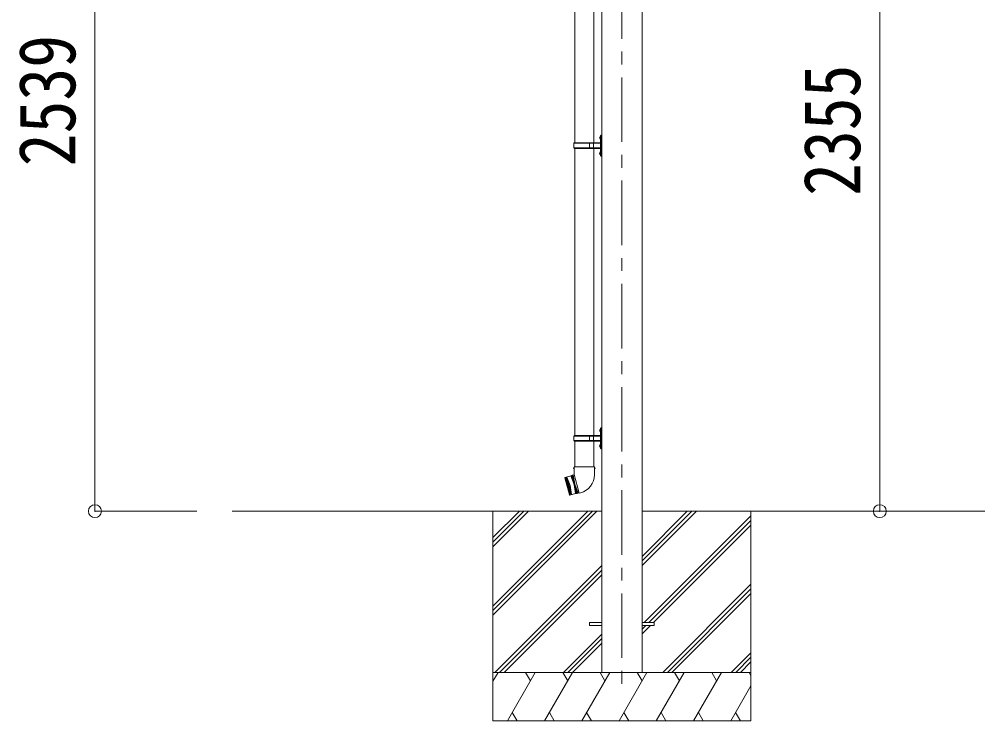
# Model space of a CAD drawing. Units: millimetres at full size, sheet at 1:40. Extents: x -11243 to 11243, y -7760 to 7760.
# Drawn here: x 1116 to 4089, y -4834 to -2658 of the extents above; entities that cross this region are included whole.
import ezdxf
from ezdxf.enums import TextEntityAlignment as Align

# ---------------------------------------------------------------- set-up
doc = ezdxf.new("R2010")
doc.units = ezdxf.units.MM
doc.header["$LTSCALE"] = 40
doc.header["$PDMODE"] = 32
doc.header["$PDSIZE"] = 40
doc.linetypes.add('CHAIN1', pattern=[8, 5, -1, 1, -1])
for name, color, linetype, lineweight in [('0-0_0', 7, 'Continuous', 9), ('0-1_本体', 5, 'CHAIN1', 9), ('0-3_ELV2', 7, 'Continuous', 9), ('0-6_OTH_LINE', 6, 'Continuous', 9), ('0-9_OUTLINE', 7, 'Continuous', 9)]:
    doc.layers.add(name, color=color, linetype=linetype, lineweight=lineweight)
doc.styles.add('ＭＳ ゴシック', font='')
doc.styles.get('ＭＳ ゴシック').set_extended_font_data('MS Gothic')

msp = doc.modelspace()

# ---------------------------------------------------------------- linework, layer by layer
at = {"layer": '0-0_0'}
for p, q in [((1776.42, -4183.89), (2922.48, -4183.89)), ((2584.98, -4183.89), (2584.98, -4833.89)), ((2584.98, -4478.07), (2879.16, -4183.89)), ((2584.98, -4492.21), (2893.3, -4183.89)), ((2584.98, -4506.35), (2907.44, -4183.89)), ((2584.98, -4294.22), (2695.31, -4183.89)), ((2584.98, -4280.08), (2681.17, -4183.89)), ((2584.98, -4265.94), (2667.03, -4183.89)), ((3047.48, -4352.22), (3215.81, -4183.89)), ((3047.48, -4338.08), (3201.67, -4183.89)), ((3047.48, -4323.94), (3187.53, -4183.89)), ((3047.48, -4183.89), (6022.52, -4183.89)), ((3384.98, -4183.89), (3384.98, -4833.89)), ((3054.15, -4529.39), (3384.98, -4198.57)), ((3068.3, -4529.39), (3384.98, -4212.71)), ((3082.44, -4529.39), (3384.98, -4226.86)), ((2591.29, -4683.89), (2922.48, -4352.7)), ((2605.43, -4683.89), (2922.48, -4366.85)), ((2619.57, -4683.89), (2922.48, -4380.99)), ((3111.79, -4683.89), (3384.98, -4410.7)), ((3125.93, -4683.89), (3384.98, -4424.85)), ((3140.07, -4683.89), (3384.98, -4438.99)), ((3047.48, -4564.35), (3073.44, -4538.39)), ((3047.48, -4550.21), (3059.3, -4538.39)), ((2922.48, -4564.84), (2803.42, -4683.89)), ((2817.56, -4683.89), (2922.48, -4578.98)), ((2831.7, -4683.89), (2922.48, -4593.12)), ((3323.92, -4683.89), (3384.98, -4622.83)), ((3338.06, -4683.89), (3384.98, -4636.98)), ((3352.2, -4683.89), (3384.98, -4651.12)), ((3384.98, -4683.89), (2584.98, -4683.89)), ((2584.98, -4711.4), (2600.86, -4683.89)), ((2629.72, -4833.89), (2716.33, -4683.89)), ((2701.33, -4709.87), (2686.33, -4683.89)), ((2745.19, -4833.89), (2831.8, -4683.89)), ((2816.8, -4709.88), (2801.79, -4683.89)), ((2860.66, -4833.89), (2947.27, -4683.89)), ((2932.27, -4709.88), (2917.27, -4683.89)), ((2976.13, -4833.89), (3062.74, -4683.89)), ((3047.74, -4709.87), (3032.74, -4683.89)), ((3091.61, -4833.89), (3178.21, -4683.89)), ((3163.21, -4709.87), (3148.21, -4683.89)), ((3207.08, -4833.89), (3293.68, -4683.89)), ((3263.68, -4683.89), (3278.68, -4709.87)), ((3379.15, -4683.89), (3384.98, -4693.99)), ((3322.55, -4833.89), (3384.98, -4725.76)), ((2644.72, -4807.91), (2659.72, -4833.89)), ((2760.19, -4807.91), (2775.19, -4833.89)), ((2875.66, -4807.91), (2890.66, -4833.89)), ((2991.13, -4807.91), (3006.13, -4833.89)), ((3106.6, -4807.91), (3121.6, -4833.89)), ((3222.07, -4807.91), (3237.07, -4833.89)), ((3337.54, -4807.91), (3352.54, -4833.89)), ((2584.98, -4833.89), (3384.98, -4833.89))]:
    msp.add_line(p, q, dxfattribs=at)
at = {"layer": '0-1_本体'}
msp.add_line((2984.98, -1559.07), (2984.98, -4734.5), dxfattribs=at)
at = {"layer": '0-3_ELV2', "color": 4}
for p, q in [((2922.48, -4683.89), (2922.48, -1829.99)), ((3047.48, -1829.99), (3047.48, -4683.89)), ((2884.98, -4529.39), (2922.48, -4529.39)), ((2884.98, -4529.39), (2884.98, -4538.39)), ((2884.98, -4538.39), (2922.48, -4538.39)), ((3047.48, -4529.39), (3084.98, -4529.39)), ((3047.48, -4538.39), (3084.98, -4538.39)), ((3084.98, -4529.39), (3084.98, -4538.39))]:
    msp.add_line(p, q, dxfattribs=at)
at = {"layer": '0-6_OTH_LINE'}
for p, q in [((1350.95, -4183.89), (1350.95, -1645.12)), ((3784.65, -1828.89), (3784.65, -4183.89)), ((1350.95, -4183.89), (1667.19, -4183.89)), ((3784.65, -4183.89), (3144.62, -4183.89))]:
    msp.add_line(p, q, dxfattribs=at)
for p in [(1350.95, -4183.89), (3784.65, -4183.89)]:
    msp.add_point(p, dxfattribs=at)
at = {"layer": '0-9_OUTLINE'}
for p, q in [((2838.63, -2151.9), (2838.63, -3041.39)), ((2898.33, -2151.9), (2898.33, -3041.39)), ((2916.18, -3024.25), (2918.22, -3025.25)), ((2917.45, -3022.25), (2918.08, -3022.25)), ((2917.45, -3022.25), (2917.45, -3030.55)), ((2917.45, -3030.55), (2918.08, -3030.55)), ((2918.08, -3022.25), (2918.48, -3022.65)), ((2918.22, -3025.25), (2918.83, -3026.4)), ((2920.48, -3017.9), (2918.48, -3019.9)), ((2918.48, -3019.9), (2918.48, -3080.9)), ((2920.48, -3017.9), (2920.48, -3082.9)), ((2920.48, -3017.9), (2922.48, -3017.9)), ((2835.48, -3043.4), (2836.48, -3041.4)), ((2835.48, -3057.4), (2835.48, -3043.4)), ((2883.97, -3043.4), (2835.48, -3043.4)), ((2835.48, -3057.4), (2836.48, -3059.4)), ((2883.97, -3057.4), (2835.48, -3057.4)), ((2917.98, -3041.4), (2836.48, -3041.4)), ((2836.48, -3059.4), (2917.98, -3059.4)), ((2838.63, -3059.39), (2838.63, -3948.9)), ((2883.97, -3059.4), (2883.97, -3041.4)), ((2884.73, -3041.4), (2886.73, -3043.4)), ((2884.73, -3059.4), (2886.73, -3057.4)), ((2917.98, -3043.4), (2886.73, -3043.4)), ((2917.98, -3057.4), (2886.73, -3057.4)), ((2897.1, -3043.4), (2895.1, -3041.4)), ((2897.1, -3057.4), (2895.1, -3059.4)), ((2897.1, -3057.4), (2897.1, -3043.4)), ((2898.33, -3059.39), (2898.33, -3948.9)), ((2916.18, -3072.25), (2918.22, -3073.25)), ((2917.45, -3070.25), (2918.08, -3070.25)), ((2917.45, -3070.25), (2917.45, -3078.55)), ((2917.45, -3078.55), (2918.08, -3078.55)), ((2918.08, -3070.25), (2918.08, -3078.55)), ((2918.08, -3070.25), (2918.48, -3070.65)), ((2918.08, -3078.55), (2918.48, -3078.15)), ((2918.22, -3073.25), (2918.83, -3074.4)), ((2918.48, -3080.9), (2920.48, -3082.9)), ((2922.48, -3082.9), (2920.48, -3082.9)), ((2835.48, -3950.9), (2836.48, -3948.9)), ((2835.48, -3964.9), (2835.48, -3950.9)), ((2883.97, -3950.9), (2835.48, -3950.9)), ((2917.98, -3948.9), (2836.48, -3948.9)), ((2883.97, -3966.9), (2883.97, -3948.9)), ((2884.73, -3948.9), (2886.73, -3950.9)), ((2917.98, -3950.9), (2886.73, -3950.9)), ((2897.1, -3950.9), (2895.1, -3948.9)), ((2897.1, -3964.9), (2897.1, -3950.9)), ((2916.18, -3931.75), (2918.22, -3932.75)), ((2917.45, -3929.75), (2918.08, -3929.75)), ((2917.45, -3929.75), (2917.45, -3938.05)), ((2917.45, -3938.05), (2918.08, -3938.05)), ((2918.08, -3929.75), (2918.48, -3930.15)), ((2918.22, -3932.75), (2918.83, -3933.9)), ((2920.48, -3925.4), (2918.48, -3927.4)), ((2918.48, -3927.4), (2918.48, -3988.4)), ((2920.48, -3925.4), (2920.48, -3990.4)), ((2920.48, -3925.4), (2922.48, -3925.4)), ((2835.48, -3964.9), (2836.48, -3966.9)), ((2883.97, -3964.9), (2835.48, -3964.9)), ((2836.48, -3966.9), (2917.98, -3966.9)), ((2838.63, -3966.9), (2838.63, -4046.6)), ((2884.73, -3966.9), (2886.73, -3964.9)), ((2917.98, -3964.9), (2886.73, -3964.9)), ((2897.1, -3964.9), (2895.1, -3966.9)), ((2898.33, -3966.9), (2898.33, -4046.6)), ((2916.18, -3979.75), (2918.22, -3980.75)), ((2917.45, -3977.75), (2918.08, -3977.75)), ((2917.45, -3977.75), (2917.45, -3986.05)), ((2918.08, -3977.75), (2918.08, -3986.05)), ((2918.08, -3977.75), (2918.48, -3978.15)), ((2918.22, -3980.75), (2918.83, -3981.9)), ((2917.45, -3986.05), (2918.08, -3986.05)), ((2918.08, -3986.05), (2918.48, -3985.65)), ((2918.48, -3988.4), (2920.48, -3990.4)), ((2922.48, -3990.4), (2920.48, -3990.4)), ((2833.95, -4071.93), (2830.99, -4072.46)), ((2836.85, -4071.15), (2833.95, -4071.93)), ((2833.95, -4071.93), (2838.53, -4100.62)), ((2836.78, -4046.6), (2835.08, -4051.1)), ((2836.81, -4051.6), (2835.08, -4051.1)), ((2836.92, -4069.84), (2836.53, -4069.94)), ((2836.53, -4069.94), (2852.13, -4128.19)), ((2900.18, -4046.6), (2836.78, -4046.6)), ((2836.78, -4046.6), (2836.92, -4069.84)), ((2900.18, -4046.6), (2900.03, -4071.6)), ((2808.19, -4080.12), (2808.55, -4079.51)), ((2808.19, -4080.12), (2822.51, -4133.54)), ((2826.42, -4074.72), (2808.55, -4079.51)), ((2823.12, -4133.89), (2808.55, -4079.51)), ((2812.41, -4078.48), (2826.98, -4132.86)), ((2816.8, -4106.44), (2812.41, -4078.48)), ((2814.34, -4077.96), (2828.92, -4132.34)), ((2824.53, -4104.37), (2814.34, -4077.96)), ((2829.06, -4072.98), (2826.42, -4074.72)), ((2829.06, -4072.98), (2830.99, -4072.46)), ((2844.15, -4129.29), (2829.06, -4072.98)), ((2830.99, -4072.46), (2846.08, -4128.78)), ((2848.91, -4127.76), (2838.53, -4100.62)), ((2816.8, -4106.44), (2826.98, -4132.86)), ((2840.99, -4129.11), (2823.12, -4133.89)), ((2824.53, -4104.37), (2828.92, -4132.34)), ((2844.15, -4129.29), (2840.99, -4129.11)), ((2844.15, -4129.29), (2846.08, -4128.78)), ((2848.91, -4127.76), (2846.08, -4128.78)), ((2851.81, -4126.98), (2848.91, -4127.76)), ((2852.13, -4128.19), (2857.04, -4126.87)), ((2823.12, -4133.89), (2822.51, -4133.54))]:
    msp.add_line(p, q, dxfattribs=at)
for points in [[(2916.18, -3028.54), (2918.22, -3027.55), (2918.83, -3026.4)], [(2918.08, -3022.25), (2918.08, -3030.55), (2918.48, -3030.15)], [(2916.18, -3076.54), (2918.22, -3075.55), (2918.83, -3074.4)], [(2916.18, -3936.04), (2918.22, -3935.05), (2918.83, -3933.9)], [(2918.08, -3929.75), (2918.08, -3938.05), (2918.48, -3937.65)], [(2916.18, -3984.04), (2918.22, -3983.05), (2918.83, -3981.9)], [(2900.18, -4046.6), (2901.68, -4051.1), (2900.15, -4051.6)], [(2826.42, -4074.72), (2836.6, -4101.14), (2840.99, -4129.11)]]:
    msp.add_lwpolyline(points, dxfattribs=at)
for centre, radius, start, end in [((2921.78, -3026.4), 6, 136.21765, 223.78235), ((2917.98, -3040.9), 0.5, 270, 0), ((2917.98, -3042.9), 0.5, 270, 0), ((2917.98, -3057.9), 0.5, 0, 90), ((2917.98, -3059.9), 0.5, 0, 90), ((2921.78, -3074.4), 6, 136.21765, 223.78235), ((2921.78, -3933.9), 6, 136.21765, 223.78235), ((2917.98, -3948.4), 0.5, 270, 0), ((2917.98, -3950.4), 0.5, 270, 0), ((2921.78, -3981.9), 6, 136.21765, 223.78235), ((2917.98, -3965.4), 0.5, 0, 90), ((2917.98, -3967.4), 0.5, 0, 90), ((2842.03, -4070.85), 58, 285, 359.65623)]:
    msp.add_arc(centre, radius, start, end, dxfattribs=at)

# ---------------------------------------------------------------- texts
at = {"layer": '0-6_OTH_LINE', "color": 7, "style": 'ＭＳ ゴシック', "width": 0.85}
for s, p in [('2539', (1342.95, -3114.51)), ('2355', (3776.65, -3206.39))]:
    msp.add_text(s, height=176, rotation=90, dxfattribs=at).set_placement(p, align=Align.BOTTOM_LEFT)

doc.saveas('drawing.dxf')
